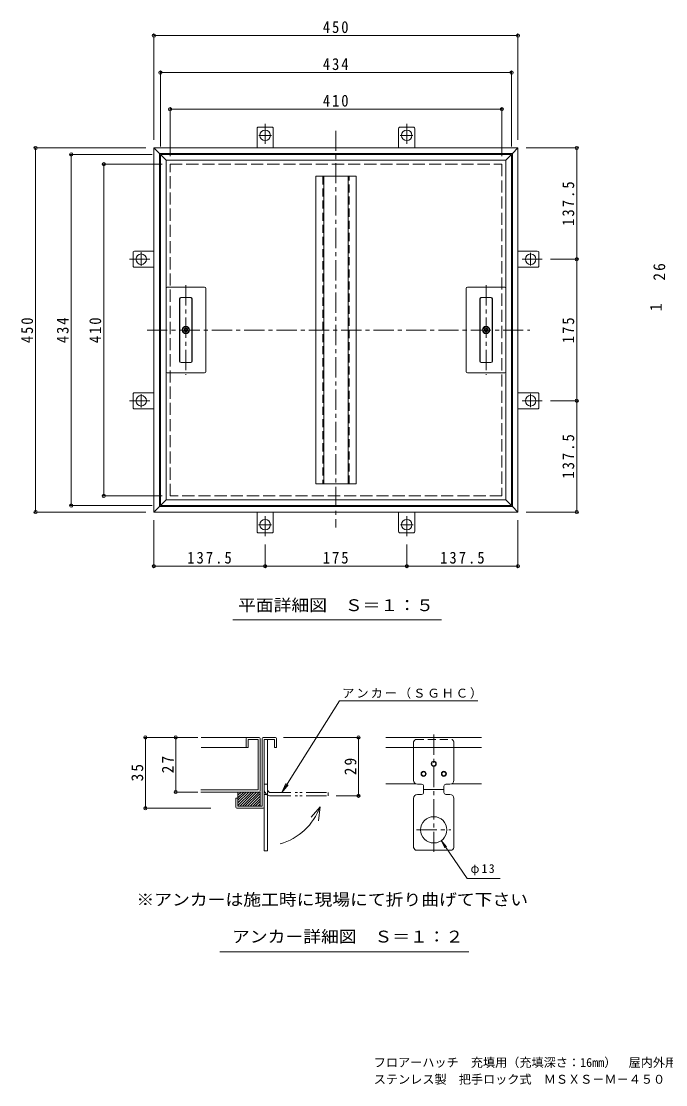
# Model space of a CAD drawing. Units: millimetres at full size, with parts at other scales. Extents: x -344 to 371, y -273 to 252.
# Drawn here: x -344 to -26, y -273 to 252 of the extents above; entities that cross this region are included whole.
import ezdxf
from ezdxf.enums import TextEntityAlignment as Align

# ---------------------------------------------------------------- set-up
doc = ezdxf.new("R2010")
doc.units = ezdxf.units.MM
doc.header["$LTSCALE"] = 2
doc.header["$PDMODE"] = 32
doc.header["$PDSIZE"] = 1.6
for name, pattern in [('CHAIN1', [8, 5, -1, 1, -1]), ('DASHED2', [3, 2, -1]), ('DASHED3', [4, 3, -1]), ('DOUBLE_CHAIN1', [8.8, 5, -1, 0.6, -0.6, 0.6, -1])]:
    doc.linetypes.add(name, pattern=pattern)
for name, color, linetype, lineweight in [('0-0_通り芯', 7, 'CHAIN1', 9), ('0-1_躯体', 2, 'Continuous', 9), ('0-2_仕上', 3, 'Continuous', 9), ('0-4_その他', 7, 'Continuous', 9), ('D-1', 2, 'Continuous', 9), ('D-2', 3, 'Continuous', 9), ('D-4', 7, 'Continuous', 9), ('D-5', 7, 'Continuous', 9)]:
    doc.layers.add(name, color=color, linetype=linetype, lineweight=lineweight)
doc.layers.add('F-5_F-5ﾚｲﾔ', color=7, linetype='Continuous')
doc.styles.add('ＭＳ ゴシック', font='')
doc.styles.get('ＭＳ ゴシック').set_extended_font_data('MS Gothic')

msp = doc.modelspace()

# ---------------------------------------------------------------- linework, layer by layer
at = {"layer": '0-0_通り芯'}
for p, q in [((-188.715, 198.266), (-188.715, 2.109)), ((-282.079, 99.721), (-92.852, 99.721))]:
    msp.add_line(p, q, dxfattribs=at)
at = {"layer": '0-1_躯体'}
for p, q in [((-220.127, 199.957), (-227.302, 199.957)), ((-157.302, 199.957), (-150.127, 199.957)), ((-227.715, 199.257), (-227.715, 189.717)), ((-219.715, 199.257), (-219.715, 189.717)), ((-157.715, 199.257), (-157.715, 189.717)), ((-149.715, 199.257), (-149.715, 189.717)), ((-278.715, 189.721), (-278.715, 9.721)), ((-275.915, 186.921), (-278.715, 189.721)), ((-98.715, 189.721), (-278.715, 189.721)), ((-101.515, 186.921), (-98.715, 189.721)), ((-98.715, 9.721), (-98.715, 189.721)), ((-275.915, 186.921), (-275.915, 12.521)), ((-101.515, 186.921), (-275.915, 186.921)), ((-101.515, 12.521), (-101.515, 186.921)), ((-198.715, 175.721), (-178.715, 175.721)), ((-198.715, 23.721), (-198.715, 175.721)), ((-194.715, 175.721), (-194.715, 23.721)), ((-182.715, 175.721), (-182.715, 23.721)), ((-178.715, 23.721), (-178.715, 175.721)), ((-288.954, 131.134), (-288.954, 138.308)), ((-288.254, 138.721), (-278.714, 138.721)), ((-89.174, 138.721), (-98.714, 138.721)), ((-88.474, 131.134), (-88.474, 138.308)), ((-288.254, 130.721), (-278.714, 130.721)), ((-89.174, 130.721), (-98.714, 130.721)), ((-288.254, 68.721), (-278.714, 68.721)), ((-89.174, 68.721), (-98.714, 68.721)), ((-288.954, 68.308), (-288.954, 61.134)), ((-88.474, 68.308), (-88.474, 61.134)), ((-288.254, 60.721), (-278.714, 60.721)), ((-89.174, 60.721), (-98.714, 60.721)), ((-198.715, 23.721), (-178.715, 23.721)), ((-275.915, 12.521), (-278.715, 9.721)), ((-275.915, 12.521), (-101.515, 12.521)), ((-101.515, 12.521), (-98.715, 9.721)), ((-278.715, 9.721), (-98.715, 9.721)), ((-227.715, 0.177), (-227.715, 9.717)), ((-219.715, 0.177), (-219.715, 9.717)), ((-157.715, 0.177), (-157.715, 9.717)), ((-149.715, 0.177), (-149.715, 9.717)), ((-220.127, -0.523), (-227.302, -0.523)), ((-157.302, -0.523), (-150.127, -0.523))]:
    msp.add_line(p, q, dxfattribs=at)
at = {"layer": '0-1_躯体', "linetype": 'CHAIN1'}
for p, q in [((-223.715, 201.716), (-223.715, 191.005)), ((-153.715, 201.716), (-153.715, 191.005)), ((-220.611, 195.957), (-226.779, 195.957)), ((-150.705, 195.957), (-156.922, 195.957)), ((-284.954, 138.237), (-284.954, 131.483)), ((-92.474, 131.675), (-92.474, 137.909)), ((-290.713, 134.721), (-280.002, 134.721)), ((-86.715, 134.721), (-97.425, 134.721)), ((-290.713, 64.721), (-280.002, 64.721)), ((-284.954, 67.932), (-284.954, 61.397)), ((-86.715, 64.721), (-97.425, 64.721)), ((-92.474, 61.616), (-92.474, 68.097)), ((-223.715, -2.282), (-223.715, 8.428)), ((-153.715, -2.282), (-153.715, 8.428)), ((-226.944, 3.477), (-220.491, 3.477)), ((-156.831, 3.477), (-150.542, 3.477))]:
    msp.add_line(p, q, dxfattribs=at)
at = {"layer": '0-1_躯体', "linetype": 'DASHED3'}
for p, q in [((-270.697, 17.721), (-270.697, 181.721)), ((-270.697, 181.721), (-106.697, 181.721)), ((-106.697, 181.721), (-106.697, 17.721)), ((-106.697, 17.721), (-270.697, 17.721))]:
    msp.add_line(p, q, dxfattribs=at)
at = {"layer": '0-1_躯体', "linetype": 'DASHED2'}
for p, q in [((-195.195, 175.721), (-195.195, 23.721)), ((-182.235, 23.721), (-182.235, 175.721))]:
    msp.add_line(p, q, dxfattribs=at)
at = {"layer": '0-1_躯体'}
for centre in [(-223.715, 195.957), (-153.715, 195.957), (-284.954, 134.721), (-92.474, 134.721), (-284.954, 64.721), (-92.474, 64.721), (-223.715, 3.477), (-153.715, 3.477)]:
    msp.add_circle(centre, 2.6, dxfattribs=at)
for centre, start, end in [((-226.915, 199.257), 118.95502, 180), ((-220.515, 199.257), 0, 61.04498), ((-156.915, 199.257), 118.95502, 180), ((-150.515, 199.257), 0, 61.04498), ((-288.254, 137.921), 90, 151.04498), ((-89.174, 137.921), 28.95502, 90), ((-288.254, 131.521), 208.95502, 270), ((-89.174, 131.521), 270, 331.04498), ((-288.254, 67.921), 90, 151.04498), ((-89.174, 67.921), 28.95502, 90), ((-288.254, 61.521), 208.95502, 270), ((-89.174, 61.521), 270, 331.04498), ((-226.915, 0.177), 180, 241.04498), ((-220.515, 0.177), 298.95502, 0), ((-156.915, 0.177), 180, 241.04498), ((-150.515, 0.177), 298.95502, 0)]:
    msp.add_arc(centre, 0.8, start, end, dxfattribs=at)
at = {"layer": '0-2_仕上'}
for p, q in [((-275.497, 12.921), (-275.497, 186.521)), ((-272.697, 183.721), (-275.497, 186.521)), ((-275.497, 186.521), (-101.897, 186.521)), ((-104.697, 183.721), (-101.897, 186.521)), ((-101.897, 186.521), (-101.897, 12.921)), ((-272.697, 183.721), (-272.697, 15.721)), ((-104.697, 183.721), (-272.697, 183.721)), ((-104.697, 183.721), (-104.697, 15.721)), ((-272.097, 120.921), (-253.697, 120.921)), ((-265.297, 115.821), (-260.497, 115.821)), ((-265.297, 115.721), (-260.497, 115.721)), ((-253.097, 79.121), (-253.097, 120.321)), ((-124.297, 79.121), (-124.297, 120.321)), ((-105.297, 120.921), (-123.697, 120.921)), ((-112.097, 115.821), (-116.897, 115.821)), ((-112.097, 115.721), (-116.897, 115.721)), ((-265.997, 115.121), (-265.997, 84.321)), ((-265.897, 115.121), (-265.897, 84.321)), ((-259.897, 115.121), (-259.897, 84.321)), ((-259.797, 115.121), (-259.797, 84.321)), ((-117.597, 115.121), (-117.597, 84.321)), ((-117.497, 115.121), (-117.497, 84.321)), ((-111.497, 115.121), (-111.497, 84.321)), ((-111.397, 115.121), (-111.397, 84.321)), ((-265.297, 83.721), (-260.497, 83.721)), ((-265.297, 83.621), (-260.497, 83.621)), ((-112.097, 83.721), (-116.897, 83.721)), ((-112.097, 83.621), (-116.897, 83.621)), ((-272.097, 78.521), (-253.697, 78.521)), ((-105.297, 78.521), (-123.697, 78.521)), ((-272.697, 15.721), (-275.497, 12.921)), ((-101.897, 12.921), (-275.497, 12.921)), ((-272.697, 15.721), (-104.697, 15.721)), ((-104.697, 15.721), (-101.897, 12.921))]:
    msp.add_line(p, q, dxfattribs=at)
at = {"layer": '0-2_仕上', "linetype": 'CHAIN1'}
for p, q in [((-262.897, 121.869), (-262.897, 77.556)), ((-114.497, 121.869), (-114.497, 77.556))]:
    msp.add_line(p, q, dxfattribs=at)
at = {"layer": '0-2_仕上'}
for centre, radius in [((-262.897, 99.721), 1.8), ((-262.897, 99.721), 1.6), ((-262.897, 99.721), 0.24), ((-114.497, 99.721), 1.8), ((-114.497, 99.721), 1.6), ((-114.497, 99.721), 0.24)]:
    msp.add_circle(centre, radius, dxfattribs=at)
for centre, radius, start, end in [((-272.097, 120.321), 0.6, 90, 180), ((-265.297, 115.121), 0.7, 90, 180), ((-265.297, 115.121), 0.6, 90, 180), ((-260.497, 115.121), 0.7, 0, 90), ((-260.497, 115.121), 0.6, 0, 90), ((-253.697, 120.321), 0.6, 0, 90), ((-123.697, 120.321), 0.6, 90, 180), ((-116.897, 115.121), 0.7, 90, 180), ((-116.897, 115.121), 0.6, 90, 180), ((-112.097, 115.121), 0.7, 0, 90), ((-112.097, 115.121), 0.6, 0, 90), ((-105.297, 120.321), 0.6, 0, 90), ((-263.796, 100.013), 0.24, 294.67038, 29.3295), ((-263.308, 100.287), 0.32, 42.67029, 209.32961), ((-262.897, 100.667), 0.24, 222.67038, 317.3295), ((-262.486, 100.287), 0.32, 330.67029, 137.32961), ((-261.998, 100.013), 0.24, 150.67038, 245.3295), ((-115.396, 100.013), 0.24, 294.6705, 29.32962), ((-114.908, 100.287), 0.32, 42.67039, 209.32971), ((-114.497, 100.667), 0.24, 222.6705, 317.32962), ((-114.086, 100.287), 0.32, 330.67039, 137.32971), ((-113.598, 100.013), 0.24, 150.6705, 245.32962), ((-263.563, 99.505), 0.32, 114.67029, 281.32961), ((-263.453, 98.956), 0.24, 6.67038, 101.3295), ((-262.897, 99.021), 0.32, 186.67029, 353.32961), ((-262.341, 98.956), 0.24, 78.67038, 173.3295), ((-262.231, 99.505), 0.32, 258.67029, 65.32961), ((-115.163, 99.505), 0.32, 114.67039, 281.32971), ((-115.053, 98.956), 0.24, 6.6705, 101.32962), ((-114.497, 99.021), 0.32, 186.67039, 353.32971), ((-113.941, 98.956), 0.24, 78.6705, 173.32962), ((-113.831, 99.505), 0.32, 258.67039, 65.32971), ((-265.297, 84.321), 0.7, 180, 270), ((-265.297, 84.321), 0.6, 180, 270), ((-260.497, 84.321), 0.6, 270, 0), ((-260.497, 84.321), 0.7, 270, 0), ((-116.897, 84.321), 0.7, 180, 270), ((-116.897, 84.321), 0.6, 180, 270), ((-112.097, 84.321), 0.6, 270, 0), ((-112.097, 84.321), 0.7, 270, 0), ((-272.097, 79.121), 0.6, 180, 270), ((-253.697, 79.121), 0.6, 270, 0), ((-123.697, 79.121), 0.6, 180, 270), ((-105.297, 79.121), 0.6, 270, 0)]:
    msp.add_arc(centre, radius, start, end, dxfattribs=at)
at = {"layer": '0-4_その他'}
for p, q in [((-278.715, 245.879), (-278.715, 193.721)), ((-278.715, 245.279), (-98.715, 245.279)), ((-98.715, 245.879), (-98.715, 193.721)), ((-275.497, 227.589), (-275.497, 190.521)), ((-275.497, 226.989), (-101.897, 226.989)), ((-101.897, 227.589), (-101.897, 190.521)), ((-270.697, 209.484), (-270.697, 185.721)), ((-270.697, 208.884), (-106.697, 208.884)), ((-106.697, 209.484), (-106.697, 185.721)), ((-337.778, 189.721), (-282.715, 189.721)), ((-337.178, 9.721), (-337.178, 189.721)), ((-69.065, 189.721), (-94.715, 189.721)), ((-69.665, 189.721), (-69.665, 134.721)), ((-320.19, 186.521), (-279.497, 186.521)), ((-319.59, 186.521), (-319.59, 12.921)), ((-304.096, 181.721), (-274.697, 181.721)), ((-303.496, 181.721), (-303.496, 17.721)), ((-69.065, 134.721), (-82.715, 134.721)), ((-69.665, 134.721), (-69.665, 64.721)), ((-69.065, 64.721), (-82.715, 64.721)), ((-69.665, 64.721), (-69.665, 9.721)), ((-304.096, 17.721), (-274.697, 17.721)), ((-320.19, 12.921), (-279.497, 12.921)), ((-337.778, 9.721), (-282.715, 9.721)), ((-278.715, -17.64), (-278.715, 5.721)), ((-98.715, -17.64), (-98.715, 5.721)), ((-69.065, 9.721), (-94.715, 9.721)), ((-223.715, -17.64), (-223.715, -6.282)), ((-153.715, -17.64), (-153.715, -6.282)), ((-278.715, -17.04), (-223.715, -17.04)), ((-223.715, -17.04), (-153.715, -17.04)), ((-153.715, -17.04), (-98.715, -17.04)), ((-239.675, -43.604), (-136.551, -43.604))]:
    msp.add_line(p, q, dxfattribs=at)
for p in [(-278.715, 245.279), (-98.715, 245.279), (-275.497, 226.989), (-101.897, 226.989), (-270.697, 208.884), (-106.697, 208.884), (-337.178, 189.721), (-69.665, 189.721), (-319.59, 186.521), (-303.496, 181.721), (-69.665, 134.721), (-69.665, 64.721), (-303.496, 17.721), (-337.178, 9.721), (-319.59, 12.921), (-69.665, 9.721), (-278.715, -17.04), (-223.715, -17.04), (-153.715, -17.04), (-98.715, -17.04)]:
    msp.add_point(p, dxfattribs=at)
at = {"layer": 'D-1'}
for p, q in [((-225.151, -102.201), (-225.151, -135.701)), ((-224.651, -101.701), (-218.651, -101.701)), ((-224.151, -136.201), (-224.151, -102.701)), ((-218.151, -102.201), (-218.151, -106.701)), ((-164.01, -101.701), (-116.716, -101.701)), ((-164.01, -106.701), (-116.716, -106.701)), ((-150.363, -122.889), (-150.363, -106.701)), ((-130.363, -122.889), (-130.363, -106.701)), ((-224.151, -124.889), (-222.551, -124.889)), ((-164.01, -124.701), (-149.21, -124.701)), ((-146.363, -124.889), (-148.363, -124.889)), ((-145.363, -128.889), (-145.363, -125.889)), ((-135.363, -125.889), (-135.363, -128.889)), ((-134.363, -124.889), (-132.363, -124.889)), ((-131.516, -124.701), (-116.716, -124.701)), ((-237.151, -131.701), (-237.151, -128.701)), ((-237.151, -134.081), (-231.772, -128.701)), ((-237.151, -132.808), (-233.044, -128.701)), ((-237.151, -131.535), (-234.317, -128.701)), ((-237.151, -128.989), (-236.863, -128.701)), ((-237.151, -135.353), (-230.499, -128.701)), ((-237.149, -130.26), (-235.59, -128.701)), ((-236.226, -135.701), (-229.226, -128.701)), ((-234.953, -135.701), (-227.953, -128.701)), ((-233.68, -135.701), (-226.68, -128.701)), ((-232.408, -135.701), (-226.151, -129.445)), ((-231.135, -135.701), (-226.151, -130.717)), ((-226.651, -128.701), (-226.151, -128.701)), ((-226.151, -135.701), (-226.151, -128.701)), ((-224.151, -129.889), (-222.551, -129.889)), ((-146.363, -129.889), (-148.363, -129.889)), ((-145.363, -127.389), (-135.363, -127.389)), ((-134.363, -129.889), (-132.363, -129.889)), ((-238.151, -131.701), (-237.151, -131.701)), ((-238.151, -136.201), (-238.151, -131.701)), ((-237.659, -136.701), (-224.651, -136.701)), ((-237.151, -131.701), (-237.151, -135.701)), ((-237.151, -135.701), (-225.151, -135.701)), ((-229.862, -135.701), (-226.151, -131.99)), ((-228.589, -135.701), (-226.151, -133.263)), ((-227.316, -135.701), (-226.151, -134.536)), ((-224.151, -136.201), (-224.151, -157.701)), ((-150.363, -131.889), (-150.363, -155.639)), ((-130.363, -131.889), (-130.363, -155.639)), ((-149.331, -157.389), (-131.395, -157.389))]:
    msp.add_line(p, q, dxfattribs=at)
at = {"layer": 'D-1', "linetype": 'DASHED2'}
for p, q in [((-150.363, -104.451), (-150.363, -106.701)), ((-149.331, -102.701), (-131.395, -102.701)), ((-130.363, -104.451), (-130.363, -106.701))]:
    msp.add_line(p, q, dxfattribs=at)
at = {"layer": 'D-1', "linetype": 'CHAIN1'}
for p, q in [((-140.363, -100.312), (-140.363, -159.425)), ((-148.833, -147.389), (-131.885, -147.389))]:
    msp.add_line(p, q, dxfattribs=at)
at = {"layer": 'D-1', "linetype": 'DOUBLE_CHAIN1'}
for p, q in [((-220.951, -128.989), (-192.551, -128.989)), ((-220.951, -130.589), (-192.551, -130.589)), ((-192.551, -130.589), (-192.551, -128.989))]:
    msp.add_line(p, q, dxfattribs=at)
at = {"layer": 'D-1'}
for points in [[(-224.151, -102.701), (-219.151, -102.701), (-219.151, -106.701), (-218.151, -106.701)], [(-224.151, -157.701), (-222.551, -157.701), (-222.551, -102.701)]]:
    msp.add_lwpolyline(points, dxfattribs=at)
for centre, radius in [((-140.363, -114.701), 1.25), ((-140.363, -114.701), 1), ((-145.363, -119.701), 1.25), ((-145.363, -119.701), 1), ((-135.363, -119.701), 1.25), ((-135.363, -119.701), 1), ((-140.363, -147.389), 6.5)]:
    msp.add_circle(centre, radius, dxfattribs=at)
for centre, radius, start, end in [((-224.651, -102.201), 0.5, 90, 180), ((-218.651, -102.201), 0.5, 0, 90), ((-148.363, -122.889), 2, 180, 270), ((-146.363, -125.889), 1, 0, 90), ((-134.363, -125.889), 1, 90, 180), ((-132.363, -122.889), 2, 270, 0), ((-148.363, -131.889), 2, 90, 180), ((-146.363, -128.889), 1, 270, 0), ((-134.363, -128.889), 1, 180, 270), ((-132.363, -131.889), 2, 0, 90), ((-237.651, -136.201), 0.5, 180, 270), ((-224.651, -136.201), 0.5, 270, 0), ((-148.363, -155.639), 2, 180, 241.04498), ((-132.363, -155.639), 2, 298.95502, 0)]:
    msp.add_arc(centre, radius, start, end, dxfattribs=at)
at = {"layer": 'D-1', "linetype": 'DASHED2'}
for centre, start, end in [((-148.363, -104.451), 118.95502, 180), ((-132.363, -104.451), 0, 61.04498)]:
    msp.add_arc(centre, 2, start, end, dxfattribs=at)
at = {"layer": 'D-1', "linetype": 'DOUBLE_CHAIN1'}
for radius in [3.2, 1.6]:
    msp.add_arc((-220.951, -127.389), radius, 180, 270, dxfattribs=at)
at = {"layer": 'D-2'}
for p, q in [((-255.298, -101.701), (-232.651, -101.701)), ((-233.151, -102.201), (-233.151, -106.701)), ((-233.151, -103.701), (-233.151, -104.901)), ((-226.651, -101.701), (-232.651, -101.701)), ((-232.151, -102.701), (-232.151, -106.701)), ((-227.151, -102.701), (-232.151, -102.701)), ((-227.151, -102.701), (-227.151, -127.701)), ((-226.151, -128.201), (-226.151, -102.201)), ((-233.151, -106.701), (-255.298, -106.701)), ((-232.151, -106.701), (-233.151, -106.701)), ((-227.151, -127.701), (-255.548, -127.701)), ((-255.548, -128.701), (-226.651, -128.701))]:
    msp.add_line(p, q, dxfattribs=at)
for centre, start, end in [((-232.651, -102.201), 90, 180), ((-226.651, -102.201), 0, 90), ((-226.651, -128.201), 270, 0)]:
    msp.add_arc(centre, 0.5, start, end, dxfattribs=at)
at = {"layer": 'D-4'}
for p, q in [((-283.331, -101.701), (-256.931, -101.701)), ((-282.931, -101.701), (-282.931, -136.701)), ((-267.931, -101.701), (-267.931, -128.701)), ((-177.151, -101.701), (-214.651, -101.701)), ((-177.551, -101.701), (-177.551, -130.589)), ((-268.331, -128.701), (-256.931, -128.701)), ((-177.151, -130.589), (-188.551, -130.589)), ((-283.331, -136.701), (-250.481, -136.701))]:
    msp.add_line(p, q, dxfattribs=at)
for p in [(-282.931, -101.701), (-267.931, -101.701), (-177.551, -101.701), (-267.931, -128.701), (-177.551, -130.589), (-282.931, -136.701)]:
    msp.add_point(p, dxfattribs=at)
at = {"layer": 'D-5'}
for p, q in [((-215.504, -128.989), (-213.415, -124.447)), ((-215.504, -128.989), (-212.311, -125.142)), ((-196.517, -135.998), (-200.963, -141.161)), ((-196.517, -135.998), (-197.402, -142.978)), ((-136.687, -152.75), (-123.822, -171.512)), ((-136.687, -152.75), (-134.842, -156.38)), ((-136.687, -152.75), (-133.998, -155.744)), ((-123.822, -171.512), (-107.487, -171.512)), ((-246.094, -207.67), (-122.972, -207.67))]:
    msp.add_line(p, q, dxfattribs=at)
msp.add_lwpolyline([(-215.504, -128.989), (-186.952, -83.65), (-118.614, -83.65)], dxfattribs=at)
msp.add_arc((-224.719, -125.452), 30.109, 286.17736, 339.49844, dxfattribs=at)

# ---------------------------------------------------------------- texts
at = {"layer": '0-4_その他', "color": 2, "style": 'ＭＳ ゴシック', "width": 1.1}
msp.add_text('平面詳細図\u3000Ｓ＝１：５', height=5.865, dxfattribs=at).set_placement((-237.113, -41.021), align=Align.BOTTOM_LEFT)
at = {"layer": '0-4_その他', "color": 2, "char_height": 5.865, "attachment_point": 7, "style": 'ＭＳ ゴシック'}
for s, insert in [('\\T1.27;\\W0.9;450', (-195.215, 246.479)), ('\\T1.27;\\W0.9;434', (-195.197, 228.189)), ('\\T1.27;\\W0.9;410', (-195.197, 210.084)), ('\\T1.28;\\W0.9;137.5', (-262.215, -15.84)), ('\\T1.27;\\W0.9;175', (-195.215, -15.84)), ('\\T1.28;\\W0.9;137.5', (-137.215, -15.84))]:
    msp.add_mtext(s, dxfattribs=dict(at, insert=insert))
at = {"layer": '0-4_その他', "color": 2, "char_height": 5.865, "attachment_point": 7, "rotation": 90, "style": 'ＭＳ ゴシック'}
for s, insert in [('\\T1.28;\\W0.9;137.5', (-70.865, 151.221)), ('\\T1.27;\\W0.9;450', (-338.378, 93.221)), ('\\T1.27;\\W0.9;434', (-320.79, 93.221)), ('\\T1.27;\\W0.9;410', (-304.696, 93.221)), ('\\T1.27;\\W0.9;175', (-70.865, 93.221)), ('\\T1.28;\\W0.9;137.5', (-70.865, 26.221))]:
    msp.add_mtext(s, dxfattribs=dict(at, insert=insert))
at = {"layer": 'D-4', "color": 2, "style": 'ＭＳ ゴシック'}
msp.add_text('1', height=5.865, rotation=90, dxfattribs=at).set_placement((-25.887, 108.947), align=Align.BOTTOM_LEFT)
at = {"layer": 'D-4', "color": 2, "char_height": 5.865, "attachment_point": 7, "rotation": 90, "style": 'ＭＳ ゴシック'}
for s, insert in [('\\T1.27;\\W0.95;26', (-25.887, 124.144)), ('\\T1.27;\\W0.95;35', (-283.931, -123.451)), ('\\T1.27;\\W0.95;27', (-268.931, -119.451)), ('\\T1.27;\\W0.95;29', (-178.551, -120.395))]:
    msp.add_mtext(s, dxfattribs=dict(at, insert=insert))
at = {"layer": 'D-5', "color": 2, "style": 'ＭＳ ゴシック', "width": 1.1}
for s, p in [('※アンカーは施工時に現場にて折り曲げて下さい', (-287.346, -186.578)), ('アンカー詳細図\u3000Ｓ＝１：２', (-240.096, -204.867))]:
    msp.add_text(s, height=5.865, dxfattribs=at).set_placement(p, align=Align.BOTTOM_LEFT)
at = {"layer": 'D-5', "char_height": 4.399, "attachment_point": 7, "style": 'ＭＳ ゴシック'}
for s, insert in [('\\T1.17;アンカー（ＳＧＨＣ）', (-185.608, -82.592)), ('\\T1.26;\\W0.95;φ13', (-122.154, -169.932))]:
    msp.add_mtext(s, dxfattribs=dict(at, insert=insert))
at = {"layer": 'F-5_F-5ﾚｲﾔ', "style": 'ＭＳ ゴシック'}
for s, p in [('フロアーハッチ\u3000充填用（充填深さ：16mm）\u3000屋内外用\u3000一般形', (-170.038, -265.925)), ('ステンレス製\u3000把手ロック式\u3000ＭＳＸＳ－Ｍ－４５０', (-169.985, -274.251))]:
    msp.add_text(s, height=4.399, dxfattribs=at).set_placement(p, align=Align.BOTTOM_LEFT)

doc.saveas('drawing.dxf')
